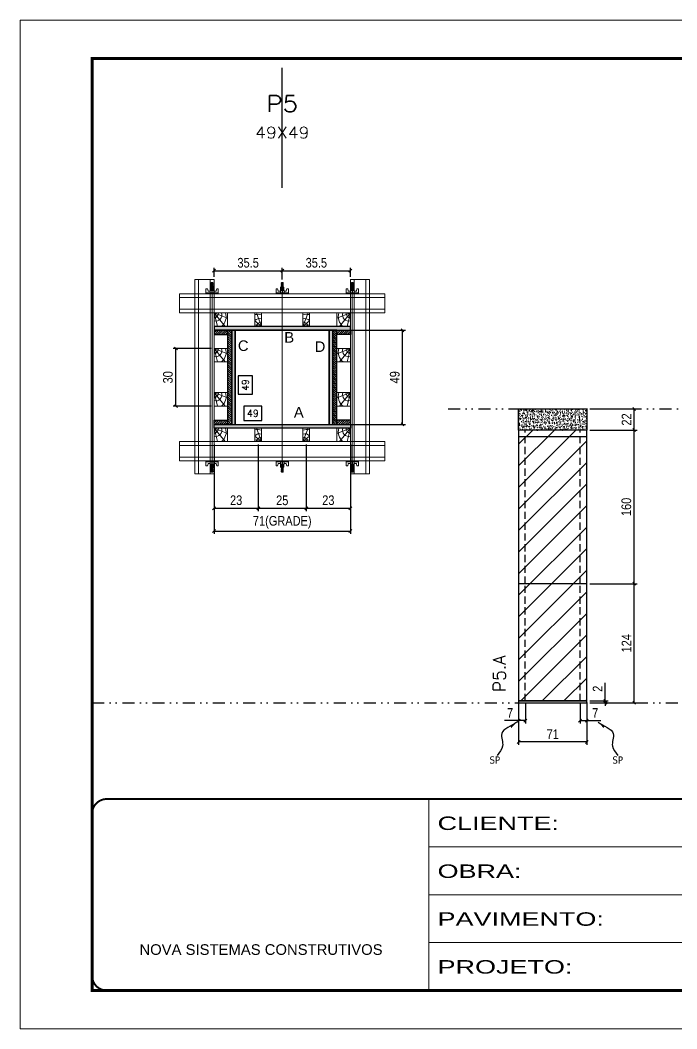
# Model space of a CAD drawing. Extents: x 14400 to 27878, y -21631 to 6985.
# Drawn here: x 14413 to 15097, y 3638 to 4688 of the extents above; entities that cross this region are included whole.
import ezdxf
from ezdxf.enums import TextEntityAlignment as Align

# ---------------------------------------------------------------- set-up
doc = ezdxf.new("R2010")
doc.units = 0
for name, pattern in [('CONTINUO', [0]), ('DASHED', [0.75, 0.5, -0.25]), ('DIVIDE2', [0.625, 0.25, -0.125, 0, -0.125, 0, -0.125]), ('HIDDEN', [0.375, 0.25, -0.125])]:
    doc.linetypes.add(name, pattern=pattern)
for name, color, linetype in [('CHAPA', 1, 'Continuous'), ('COTA', 241, 'Continuous'), ('MEIO_PONT', 93, 'Continuous'), ('Nível', 160, 'Continuous'), ('Painéis', 200, 'Continuous'), ('SARR_2.2x7', 40, 'Continuous'), ('SARRAFO', 251, 'Continuous'), ('texto', 7, 'Continuous'), ('Texto de Titulo', 7, 'Continuous'), ('Texto Qtd Sarr', 242, 'Continuous'), ('TEXTO_GERAL', 7, 'Continuous')]:
    doc.layers.add(name, color=color, linetype=linetype)
for name, color, linetype, lineweight in [('Folhas', 255, 'Continuous', 9), ('Hachura', 251, 'Continuous', 9), ('Madeira', 126, 'Continuous', 18), ('Perfil Metálico', 224, 'Continuous', 18), ('SARRAFO DE PRESSAO', 251, 'DASHED', 9), ('Texto Seção', 7, 'Continuous', 15)]:
    doc.layers.add(name, color=color, linetype=linetype, lineweight=lineweight)
doc.styles.add('ARIAL', font='arial.ttf')
doc.styles.add('COTA TECNICA', font='techl___.ttf', dxfattribs={"height": 10})
doc.styles.add('COTA TECNICA 2X', font='techl___.ttf', dxfattribs={"height": 10})
doc.styles.add('COTA TECNICA-50', font='techl___.ttf', dxfattribs={"height": 10})
doc.styles.add('REGUA-120', font='ROMANS.shx', dxfattribs={"height": 15})
doc.styles.add('ROMANS', font='romans.shx')
doc.styles.get("Standard").update_dxf_attribs({"font": 'arial.ttf'})
doc.styles.add('Tecnologia', font='')
doc.styles.get('Tecnologia').set_extended_font_data('Forgotten Futurist')
doc.dimstyles.new('COTA PAINEL-50', dxfattribs={"dimtxt": 10, "dimasz": 3, "dimexe": 3, "dimexo": 3, "dimgap": 3, "dimtad": 1, "dimdec": 1, "dimzin": 12, "dimdsep": 46, "dimtxsty": 'COTA TECNICA-50', "dimblk1": 'OBLIQUE', "dimblk2": 'OBLIQUE', "dimsah": 1, "dimcen": 0.9, "dimclrd": 4, "dimclre": 4, "dimclrt": 240, "dimadec": 1, "dimazin": 3, "dimtfac": 1, "dimtdec": 1, "dimtmove": 0, "dimatfit": 3, "dimfxl": 1, "dimtolj": 1, "dimtzin": 12, "dimarcsym": 0})
doc.dimstyles.new('PAINEL', dxfattribs={"dimtxt": 10, "dimasz": 3, "dimexe": 3, "dimexo": 3, "dimgap": 3, "dimtad": 1, "dimdec": 1, "dimzin": 12, "dimdsep": 46, "dimtxsty": 'COTA TECNICA', "dimblk1": 'OBLIQUE', "dimblk2": 'OBLIQUE', "dimsah": 1, "dimcen": 0.9, "dimclrd": 4, "dimclre": 4, "dimclrt": 240, "dimadec": 1, "dimazin": 3, "dimtfac": 1, "dimtdec": 1, "dimtmove": 0, "dimatfit": 3, "dimfxl": 1, "dimtolj": 1, "dimtzin": 12, "dimarcsym": 0})
doc.dimstyles.new('SECAO PILAR', dxfattribs={"dimtxt": 10, "dimasz": 3, "dimexe": 3, "dimexo": 3, "dimgap": 3, "dimtad": 1, "dimdec": 1, "dimlfac": 0.5, "dimzin": 12, "dimdsep": 46, "dimtxsty": 'COTA TECNICA 2X', "dimblk1": 'OBLIQUE', "dimblk2": 'OBLIQUE', "dimsah": 1, "dimcen": 0.9, "dimclrd": 256, "dimclre": 256, "dimclrt": 256, "dimadec": 1, "dimazin": 3, "dimtfac": 1, "dimtdec": 1, "dimtmove": 0, "dimatfit": 3, "dimfxl": 1, "dimtolj": 1, "dimtzin": 12, "dimarcsym": 0})
doc.dimstyles.new('SECÇÃO 2', dxfattribs={"dimtxt": 7, "dimasz": 6, "dimexe": 0.18, "dimexo": 2, "dimgap": -4, "dimtad": 3, "dimdec": 1, "dimlfac": 0.5, "dimzin": 12, "dimdsep": 46, "dimtxsty": 'ROMANS', "dimblk": 'ARCHTICK', "dimcen": 0.09, "dimse1": 1, "dimse2": 1, "dimsd1": 1, "dimsd2": 1, "dimclrd": 180, "dimclre": 5, "dimclrt": 1, "dimadec": 0, "dimazin": 3, "dimtfac": 1, "dimtdec": 1, "dimtofl": 0, "dimtmove": 0, "dimatfit": 3, "dimldrblk": 'ARCHTICK', "dimfxl": 1, "dimtolj": 1, "dimtzin": 0, "dimarcsym": 0})
doc.dimstyles.get("Standard").update_dxf_attribs({"dimtxt": 0.18, "dimasz": 0.18, "dimexe": 0.18, "dimexo": 0.0625, "dimgap": 0.09, "dimtad": 0, "dimtih": 1, "dimtoh": 1, "dimdec": 4, "dimzin": 0, "dimdsep": 46, "dimtxsty": 'Standard', "dimcen": 0.09, "dimadec": 0, "dimazin": 0, "dimtfac": 1, "dimtdec": 4, "dimtofl": 0, "dimtmove": 0, "dimatfit": 3, "dimfxl": 1, "dimtolj": 1, "dimtzin": 0, "dimarcsym": 0})

# ---------------------------------------------------------------- blocks, each defined once
blk = doc.blocks.new('9999999999')
at = {"color": 30, "linetype": 'CONTINUO'}
for p, q in [((98564.6, 34230.2), (98564.6, 34429.4)), ((98564.6, 34379.6), (99584, 34379.6)), ((98564.6, 34329.8), (99488, 34329.8)), ((98564.6, 34280), (99488, 34280))]:
    blk.add_line(p, q, dxfattribs=at)
at = {"color": 30, "linetype": 'CONTINUO', "const_width": 2}
blk.add_lwpolyline([(99584, 34230.2), (99584, 34414.4, 0.414214), (99569, 34429.4), (98229, 34429.4, 0.414214), (98214, 34414.4), (98214, 34245.2, 0.414214), (98229, 34230.2), (99584, 34230.2)], format="xyb", dxfattribs=at)
at = {"layer": 'Folhas'}
blk.add_lwpolyline([(98139, 34190.2), (99624, 34190.2), (99624, 35240.2), (98139, 35240.2)], close=True, dxfattribs=at)
at = {"layer": 'Folhas', "color": 30, "const_width": 3}
blk.add_lwpolyline([(98214, 34230.2), (99584, 34230.2), (99584, 35200.2), (98214, 35200.2)], close=True, dxfattribs=at)
at = {"color": 7, "linetype": 'Continuous', "ltscale": 5, "style": 'ARIAL'}
blk.add_text('NOVA SISTEMAS CONSTRUTIVOS', height=11.059, dxfattribs=at).set_placement((98263.2, 34267.2))
at = {"layer": 'Folhas', "color": 7, "style": 'Tecnologia', "width": 1.5}
for s, p in [('CLIENTE:', (98573.7, 34397.2)), ('OBRA:', (98573.7, 34347.3)), ('PAVIMENTO:', (98573.7, 34297.5)), ('PROJETO:', (98573.7, 34247.7))]:
    blk.add_text(s, height=14, dxfattribs=at).set_placement(p)
blk = doc.blocks.new('titulo1')
at = {"layer": 'Defpoints', "color": 252, "linetype": 'HIDDEN', "ltscale": 2}
blk.add_line((0, 0), (0, 125), dxfattribs=at)
at = {"layer": 'Defpoints', "style": 'ROMANS', "oblique": 15}
blk.add_attdef('FOLHA', text='', height=10, dxfattribs=at).set_placement((0, 15.6), align=Align.MIDDLE_CENTER)
at = {"layer": 'Texto Qtd Sarr', "color": 3, "style": 'ROMANS', "oblique": 15}
for tag, height, p in [('TITULO', 17, (0, 71.4)), ('SEÇÃO', 12, (0, 41.5))]:
    blk.add_attdef(tag, text='', height=height, dxfattribs=at).set_placement(p, align=Align.MIDDLE_CENTER)
blk = doc.blocks.new('*D951')
at = {"layer": 'COTA', "color": 180, "lineweight": -2, "transparency": 16777216}
for p, q in [((14665.3, 4285.8), (14646.3, 4285.8)), ((14646.3, 4285.8), (14646.3, 4270.8)), ((14665.3, 4270.8), (14665.3, 4285.8)), ((14646.3, 4270.8), (14665.3, 4270.8))]:
    blk.add_line(p, q, dxfattribs=at)
at = {"layer": 'Defpoints', "color": 0, "transparency": 16777216}
for p in [(14637.4, 4266.8), (14735.4, 4266.8), (14735.4, 4266.8)]:
    blk.add_point(p, dxfattribs=at)
at = {"layer": 'COTA', "color": 1, "transparency": 16777216, "insert": (14655.8, 4278.3), "char_height": 7, "attachment_point": 5, "style": 'ROMANS'}
blk.add_mtext('\\A1;49', dxfattribs=at)
blk = doc.blocks.new('_ArchTick')
at = {"color": 0, "linetype": 'ByBlock', "const_width": 0.15}
blk.add_lwpolyline([(-0.5, -0.5), (0.5, 0.5)], dxfattribs=at)
blk = doc.blocks.new('*D952')
at = {"layer": 'COTA', "color": 180, "lineweight": -2, "transparency": 16777216}
for p, q in [((14655.5, 4317.3), (14640.5, 4317.3)), ((14640.5, 4317.3), (14640.5, 4298.3)), ((14655.5, 4298.3), (14655.5, 4317.3)), ((14640.5, 4298.3), (14655.5, 4298.3))]:
    blk.add_line(p, q, dxfattribs=at)
at = {"layer": 'Defpoints', "color": 0, "transparency": 16777216}
for p in [(14637.4, 4364.8), (14659.5, 4364.8), (14637.4, 4266.8)]:
    blk.add_point(p, dxfattribs=at)
at = {"layer": 'COTA', "color": 1, "transparency": 16777216, "insert": (14648, 4307.8), "char_height": 7, "attachment_point": 5, "rotation": 90, "style": 'ROMANS'}
blk.add_mtext('\\A1;49', dxfattribs=at)
blk = doc.blocks.new('_Oblique')
at = {"color": 0, "linetype": 'ByBlock', "lineweight": -2}
blk.add_line((-0.5, -0.5), (0.5, 0.5), dxfattribs=at)
blk = doc.blocks.new('*D970')
at = {"layer": 'COTA', "lineweight": -2, "transparency": 16777216}
for p, q in [((14742, 4364.8), (14814.7, 4364.8)), ((14811.7, 4266.8), (14811.7, 4364.8)), ((14742, 4266.8), (14814.7, 4266.8))]:
    blk.add_line(p, q, dxfattribs=at)
at = {"layer": 'Defpoints', "color": 0, "transparency": 16777216}
for p in [(14739, 4364.8), (14811.7, 4364.8), (14739, 4266.8)]:
    blk.add_point(p, dxfattribs=at)
at = {"layer": 'COTA', "lineweight": -2, "transparency": 16777216, "xscale": 3, "yscale": 3, "zscale": 3}
for p, rotation in [((14811.7, 4364.8), 90), ((14811.7, 4266.8), 270)]:
    blk.add_blockref('_Oblique', p, dxfattribs=dict(at, rotation=rotation))
at = {"layer": 'COTA', "transparency": 16777216, "insert": (14803.6, 4315.8), "char_height": 10, "attachment_point": 5, "rotation": 90, "style": 'COTA TECNICA 2X'}
blk.add_mtext('\\A1;49', dxfattribs=at)
blk = doc.blocks.new('*D953')
at = {"layer": 'COTA', "lineweight": -2, "transparency": 16777216}
for p, q in [((14615.4, 4245.8), (14615.4, 4152.7)), ((14757.4, 4245.8), (14757.4, 4152.7)), ((14615.4, 4155.7), (14757.4, 4155.7))]:
    blk.add_line(p, q, dxfattribs=at)
at = {"layer": 'Defpoints', "color": 0, "transparency": 16777216}
for p in [(14615.4, 4248.8), (14757.4, 4248.8), (14757.4, 4155.7)]:
    blk.add_point(p, dxfattribs=at)
at = {"layer": 'COTA', "lineweight": -2, "transparency": 16777216, "xscale": 3, "yscale": 3, "zscale": 3, "rotation": 180}
blk.add_blockref('_Oblique', (14615.4, 4155.7), dxfattribs=at)
at = {"layer": 'COTA', "lineweight": -2, "transparency": 16777216, "xscale": 3, "yscale": 3, "zscale": 3}
blk.add_blockref('_Oblique', (14757.4, 4155.7), dxfattribs=at)
at = {"layer": 'COTA', "transparency": 16777216, "insert": (14686.4, 4164.9), "char_height": 10, "attachment_point": 5, "style": 'COTA TECNICA 2X'}
blk.add_mtext('\\A1;71(GRADE)', dxfattribs=at)
blk = doc.blocks.new('*D954')
at = {"layer": 'COTA', "lineweight": -2, "transparency": 16777216}
for p, q in [((14711.4, 4245.8), (14711.4, 4176.5)), ((14757.4, 4245.8), (14757.4, 4176.5)), ((14711.4, 4179.5), (14757.4, 4179.5))]:
    blk.add_line(p, q, dxfattribs=at)
at = {"layer": 'Defpoints', "color": 0, "transparency": 16777216}
for p in [(14711.4, 4248.8), (14757.4, 4248.8), (14757.4, 4179.5)]:
    blk.add_point(p, dxfattribs=at)
at = {"layer": 'COTA', "lineweight": -2, "transparency": 16777216, "xscale": 3, "yscale": 3, "zscale": 3, "rotation": 180}
blk.add_blockref('_Oblique', (14711.4, 4179.5), dxfattribs=at)
at = {"layer": 'COTA', "lineweight": -2, "transparency": 16777216, "xscale": 3, "yscale": 3, "zscale": 3}
blk.add_blockref('_Oblique', (14757.4, 4179.5), dxfattribs=at)
at = {"layer": 'COTA', "transparency": 16777216, "insert": (14734.4, 4187.8), "char_height": 10, "attachment_point": 5, "style": 'COTA TECNICA 2X'}
blk.add_mtext('\\A1;23', dxfattribs=at)
blk = doc.blocks.new('*D955')
at = {"layer": 'COTA', "lineweight": -2, "transparency": 16777216}
for p, q in [((14615.4, 4245.8), (14615.4, 4176.5)), ((14661.4, 4245.8), (14661.4, 4176.5)), ((14615.4, 4179.5), (14661.4, 4179.5))]:
    blk.add_line(p, q, dxfattribs=at)
at = {"layer": 'Defpoints', "color": 0, "transparency": 16777216}
for p in [(14615.4, 4248.8), (14661.4, 4248.8), (14661.4, 4179.5)]:
    blk.add_point(p, dxfattribs=at)
at = {"layer": 'COTA', "lineweight": -2, "transparency": 16777216, "xscale": 3, "yscale": 3, "zscale": 3, "rotation": 180}
blk.add_blockref('_Oblique', (14615.4, 4179.5), dxfattribs=at)
at = {"layer": 'COTA', "lineweight": -2, "transparency": 16777216, "xscale": 3, "yscale": 3, "zscale": 3}
blk.add_blockref('_Oblique', (14661.4, 4179.5), dxfattribs=at)
at = {"layer": 'COTA', "transparency": 16777216, "insert": (14638.4, 4187.8), "char_height": 10, "attachment_point": 5, "style": 'COTA TECNICA 2X'}
blk.add_mtext('\\A1;23', dxfattribs=at)
blk = doc.blocks.new('C')
at = {"layer": 'Hachura', "color": 0}
for p, q in [((0, 3.22), (0, -3.22)), ((0.45, 3.22), (0, 3.22)), ((0.46, 3.16), (0, 3.16)), ((0.46, 3.05), (0, 3.05)), ((0.46, 2.88), (0, 2.88)), ((0, 2.75), (0, -1.16)), ((0.46, 2.65), (0, 2.65)), ((0.46, 2.23), (0, 2.23)), ((0.46, 1.51), (0, 1.51)), ((0.39, 0.49), (0.17, 0.49)), ((0.45, -3.23), (0.45, 3.22)), ((0.45, 3.22), (2.58, 3.22)), ((1.74, 0.97), (0.45, 0.97)), ((1.45, 0.1), (0.45, 0.1)), ((1.35, 1.94), (1.35, 0.96)), ((2.58, 2.39), (1.47, 2.09)), ((1.74, -0.97), (1.74, 0.97)), ((1.74, 0.97), (1.74, 0.84)), ((1.74, 0.97), (1.74, 0.84)), ((1.74, 0.84), (3.35, 0.84)), ((3.35, 0.45), (1.74, 0.45)), ((2.58, 3.22), (2.58, 2.39)), ((3.32, 0.84), (3.32, -0.84)), ((3.35, 0.84), (3.35, -0.84)), ((3.68, 0.45), (3.35, 0.45)), ((3.84, -0.52), (3.35, 0.45)), ((3.35, 0.06), (3.67, -0.57)), ((3.68, 0.45), (4.16, -0.52)), ((3.72, 0.5), (4.25, -0.57)), ((4.37, -0.55), (3.83, 0.53)), ((4.15, 0.45), (3.93, 0.45)), ((4.42, -0.52), (3.93, 0.45)), ((4.15, 0.45), (4.26, 0.45)), ((4.26, 0.45), (4.74, -0.52)), ((4.3, 0.5), (4.83, -0.57)), ((4.95, -0.55), (4.41, 0.53)), ((4.51, 0.45), (4.84, 0.45)), ((5, -0.52), (4.51, 0.45)), ((4.84, 0.45), (5.32, -0.52)), ((4.88, 0.5), (5.41, -0.57)), ((5.53, -0.55), (4.99, 0.53)), ((5.58, -0.52), (5.09, 0.45)), ((5.42, 0.45), (5.09, 0.45)), ((5.58, -0.52), (5.09, 0.45)), ((5.42, 0.45), (5.74, -0.19)), ((5.46, 0.5), (5.74, -0.07)), ((5.74, 0.19), (5.57, 0.53)), ((5.74, 0.32), (5.68, 0.45)), ((5.68, 0.45), (5.74, 0.45)), ((5.74, 0.45), (5.9, 0.29)), ((5.74, 0.45), (5.74, -0.52)), ((5.9, -0.36), (5.9, 0.29)), ((0.45, 0), (0, 0)), ((0.46, -1.52), (0, -1.52)), ((0.46, -2.23), (0, -2.23)), ((0.46, -2.65), (0, -2.65)), ((0.46, -2.88), (0, -2.88)), ((0.46, -3.05), (0, -3.05)), ((0.46, -3.16), (0, -3.16)), ((0, -3.22), (2.57, -3.22)), ((0.08, -0.48), (0.29, -0.48)), ((0.29, -0.48), (0.4, -0.48)), ((0.45, 0), (0.45, -0.97)), ((0.45, -0.16), (1.45, -0.16)), ((0.45, -0.65), (0.45, -0.32)), ((0.45, -3.23), (0.45, -0.65)), ((0.45, -0.97), (1.74, -0.97)), ((1.35, -1.94), (1.35, -0.97)), ((2.58, -2.39), (1.47, -2.1)), ((3.35, -0.32), (1.74, -0.32)), ((3.35, -0.84), (1.74, -0.84)), ((2.58, -3.23), (2.58, -2.39)), ((3.35, -0.07), (3.58, -0.52)), ((3.35, -0.52), (3.58, -0.52)), ((3.84, -0.52), (4.16, -0.52)), ((4.42, -0.52), (4.74, -0.52)), ((4.63, -0.52), (4.74, -0.52)), ((5, -0.52), (5.32, -0.52)), ((5.58, -0.52), (5.74, -0.52)), ((5.74, -0.52), (5.9, -0.36)), ((5.74, -0.52), (5.74, -0.52))]:
    blk.add_line(p, q, dxfattribs=at)
for centre, radius, start, end in [((1.52, 1.94), 0.161, 104.7436, 180), ((1.44, -0.03), 0.129, 272.695, 87.305), ((3.81, 0.39), 0.143, 25.5688, 154.4312), ((4.39, 0.39), 0.143, 25.5688, 154.4312), ((4.97, 0.39), 0.143, 25.5688, 154.4312), ((5.55, 0.39), 0.143, 25.5688, 154.4312), ((0.17, -0.37), 0.174, 221.744, 317.8592), ((1.52, -1.94), 0.161, 180, 255.2564), ((3.71, -0.4), 0.174, 222.1408, 318.256), ((4.29, -0.4), 0.174, 222.1408, 318.256), ((4.87, -0.4), 0.174, 222.1408, 318.256), ((5.45, -0.4), 0.174, 222.1408, 318.256), ((5.61, -0.4), 0.174, 317.8592, 318.256)]:
    blk.add_arc(centre, radius, start, end, dxfattribs=at)
blk = doc.blocks.new('PONTALETE')
at = {"layer": 'Madeira'}
for q in [(2.71, 7), (7, 5.76), (7, 1.74)]:
    blk.add_line((0, 0), q, dxfattribs=at)
blk.add_lwpolyline([(0, 0), (7, 0), (7, 7), (0, 7)], close=True, dxfattribs=at)
for centre, radius, start, end in [((2.04, 0.06), 6.23, 37.2818, 109.0913), ((1.09, 0.9), 3.19, 343.603, 109.9847), ((-0.21, -0.78), 3.09, 14.6322, 86.0383)]:
    blk.add_arc(centre, radius, start, end, dxfattribs=at)
blk = doc.blocks.new('MEIO PONTALETE')
at = {"layer": 'Madeira'}
for q in [(2.71, 7), (3.5, 2.88), (3.5, 0.87)]:
    blk.add_line((0, 0), q, dxfattribs=at)
blk.add_lwpolyline([(0, 0), (3.5, 0), (3.5, 7), (0, 7)], close=True, dxfattribs=at)
for centre, radius, start, end in [((2.04, 0.06), 6.23, 76.4499, 109.0913), ((1.09, 0.9), 3.19, 40.9063, 109.9847), ((-0.21, -0.78), 3.09, 14.6322, 86.0383)]:
    blk.add_arc(centre, radius, start, end, dxfattribs=at)
blk = doc.blocks.new('*D956')
at = {"layer": 'COTA', "lineweight": -2, "transparency": 16777216}
for p, q in [((14661.4, 4245.8), (14661.4, 4176.5)), ((14711.4, 4245.8), (14711.4, 4176.5)), ((14661.4, 4179.5), (14711.4, 4179.5))]:
    blk.add_line(p, q, dxfattribs=at)
at = {"layer": 'Defpoints', "color": 0, "transparency": 16777216}
for p in [(14661.4, 4248.8), (14711.4, 4248.8), (14711.4, 4179.5)]:
    blk.add_point(p, dxfattribs=at)
at = {"layer": 'COTA', "lineweight": -2, "transparency": 16777216, "xscale": 3, "yscale": 3, "zscale": 3, "rotation": 180}
blk.add_blockref('_Oblique', (14661.4, 4179.5), dxfattribs=at)
at = {"layer": 'COTA', "lineweight": -2, "transparency": 16777216, "xscale": 3, "yscale": 3, "zscale": 3}
blk.add_blockref('_Oblique', (14711.4, 4179.5), dxfattribs=at)
at = {"layer": 'COTA', "transparency": 16777216, "insert": (14686.4, 4187.7), "char_height": 10, "attachment_point": 5, "style": 'COTA TECNICA 2X'}
blk.add_mtext('\\A1;25', dxfattribs=at)
blk = doc.blocks.new('*D957')
at = {"layer": 'COTA', "lineweight": -2, "transparency": 16777216}
for p, q in [((14615.4, 4420.5), (14615.4, 4429.8)), ((14615.4, 4426.8), (14686.5, 4426.8)), ((14686.5, 4417.6), (14686.5, 4429.8))]:
    blk.add_line(p, q, dxfattribs=at)
at = {"layer": 'Defpoints', "color": 0, "transparency": 16777216}
for p in [(14686.5, 4426.8), (14615.4, 4417.5), (14686.5, 4414.6)]:
    blk.add_point(p, dxfattribs=at)
at = {"layer": 'COTA', "lineweight": -2, "transparency": 16777216, "xscale": 3, "yscale": 3, "zscale": 3, "rotation": 180}
blk.add_blockref('_Oblique', (14615.4, 4426.8), dxfattribs=at)
at = {"layer": 'COTA', "lineweight": -2, "transparency": 16777216, "xscale": 3, "yscale": 3, "zscale": 3}
blk.add_blockref('_Oblique', (14686.5, 4426.8), dxfattribs=at)
at = {"layer": 'COTA', "transparency": 16777216, "insert": (14650.9, 4435), "char_height": 10, "attachment_point": 5, "style": 'COTA TECNICA 2X'}
blk.add_mtext('\\A1;35.5', dxfattribs=at)
blk = doc.blocks.new('*D958')
at = {"layer": 'COTA', "lineweight": -2, "transparency": 16777216}
for p, q in [((14686.5, 4417.6), (14686.5, 4429.8)), ((14686.5, 4426.8), (14757.4, 4426.8)), ((14757.4, 4420.5), (14757.4, 4429.8))]:
    blk.add_line(p, q, dxfattribs=at)
at = {"layer": 'Defpoints', "color": 0, "transparency": 16777216}
for p in [(14757.4, 4426.8), (14686.5, 4414.6), (14757.4, 4417.5)]:
    blk.add_point(p, dxfattribs=at)
at = {"layer": 'COTA', "lineweight": -2, "transparency": 16777216, "xscale": 3, "yscale": 3, "zscale": 3, "rotation": 180}
blk.add_blockref('_Oblique', (14686.5, 4426.8), dxfattribs=at)
at = {"layer": 'COTA', "lineweight": -2, "transparency": 16777216, "xscale": 3, "yscale": 3, "zscale": 3}
blk.add_blockref('_Oblique', (14757.4, 4426.8), dxfattribs=at)
at = {"layer": 'COTA', "transparency": 16777216, "insert": (14721.9, 4435), "char_height": 10, "attachment_point": 5, "style": 'COTA TECNICA 2X'}
blk.add_mtext('\\A1;35.5', dxfattribs=at)
blk = doc.blocks.new('*D959')
at = {"layer": 'COTA', "lineweight": -2, "transparency": 16777216}
for p, q in [((14612.4, 4345.8), (14572.7, 4345.8)), ((14575.7, 4285.8), (14575.7, 4345.8)), ((14612.4, 4285.8), (14572.7, 4285.8))]:
    blk.add_line(p, q, dxfattribs=at)
at = {"layer": 'Defpoints', "color": 0, "transparency": 16777216}
for p in [(14575.7, 4345.8), (14615.4, 4345.8), (14615.4, 4285.8)]:
    blk.add_point(p, dxfattribs=at)
at = {"layer": 'COTA', "lineweight": -2, "transparency": 16777216, "xscale": 3, "yscale": 3, "zscale": 3}
for p, rotation in [((14575.7, 4345.8), 90), ((14575.7, 4285.8), 270)]:
    blk.add_blockref('_Oblique', p, dxfattribs=dict(at, rotation=rotation))
at = {"layer": 'COTA', "transparency": 16777216, "insert": (14567.4, 4315.8), "char_height": 10, "attachment_point": 5, "rotation": 90, "style": 'COTA TECNICA 2X'}
blk.add_mtext('\\A1;30', dxfattribs=at)
blk = doc.blocks.new('*D940')
at = {"layer": 'COTA', "color": 4, "lineweight": -2, "transparency": 16777216}
for p, q in [((14932.6, 3975.9), (14932.6, 3933.2)), ((15003.6, 3975.9), (15003.6, 3933.2)), ((15003.6, 3936.2), (14932.6, 3936.2))]:
    blk.add_line(p, q, dxfattribs=at)
at = {"layer": 'Defpoints', "color": 0, "transparency": 16777216}
for p in [(14932.6, 3978.9), (15003.6, 3978.9), (14932.6, 3936.2)]:
    blk.add_point(p, dxfattribs=at)
at = {"layer": 'COTA', "color": 4, "lineweight": -2, "transparency": 16777216, "xscale": 3, "yscale": 3, "zscale": 3, "rotation": 180}
blk.add_blockref('_Oblique', (14932.6, 3936.2), dxfattribs=at)
at = {"layer": 'COTA', "color": 4, "lineweight": -2, "transparency": 16777216, "xscale": 3, "yscale": 3, "zscale": 3}
blk.add_blockref('_Oblique', (15003.6, 3936.2), dxfattribs=at)
at = {"layer": 'COTA', "color": 240, "transparency": 16777216, "insert": (14968.1, 3944.3), "char_height": 10, "attachment_point": 5, "style": 'COTA TECNICA'}
blk.add_mtext('\\A1;71', dxfattribs=at)
blk = doc.blocks.new('*D941')
at = {"layer": 'COTA', "color": 4, "lineweight": -2, "transparency": 16777216}
for p, q in [((14996.6, 3975.9), (14996.6, 3955.4)), ((15003.6, 3973.9), (15003.6, 3955.4)), ((14996.6, 3958.4), (15003.6, 3958.4)), ((15003.6, 3958.4), (15018.3, 3958.4))]:
    blk.add_line(p, q, dxfattribs=at)
at = {"layer": 'Defpoints', "color": 0, "transparency": 16777216}
for p in [(14996.6, 3978.9), (15003.6, 3976.9), (15003.6, 3958.4)]:
    blk.add_point(p, dxfattribs=at)
at = {"layer": 'COTA', "color": 4, "lineweight": -2, "transparency": 16777216, "xscale": 3, "yscale": 3, "zscale": 3, "rotation": 180}
blk.add_blockref('_Oblique', (14996.6, 3958.4), dxfattribs=at)
at = {"layer": 'COTA', "color": 4, "lineweight": -2, "transparency": 16777216, "xscale": 3, "yscale": 3, "zscale": 3}
blk.add_blockref('_Oblique', (15003.6, 3958.4), dxfattribs=at)
at = {"layer": 'COTA', "color": 240, "transparency": 16777216, "insert": (15012.4, 3966.4), "char_height": 10, "attachment_point": 5, "style": 'COTA TECNICA-50'}
blk.add_mtext('\\A1;7', dxfattribs=at)
blk = doc.blocks.new('*D942')
at = {"layer": 'COTA', "color": 4, "lineweight": -2, "transparency": 16777216}
for p, q in [((14932.6, 3973.9), (14932.6, 3955.4)), ((14939.6, 3975.9), (14939.6, 3955.4)), ((14932.6, 3958.4), (14917.8, 3958.4)), ((14939.6, 3958.4), (14932.6, 3958.4))]:
    blk.add_line(p, q, dxfattribs=at)
at = {"layer": 'Defpoints', "color": 0, "transparency": 16777216}
for p in [(14932.6, 3976.9), (14939.6, 3978.9), (14932.6, 3958.4)]:
    blk.add_point(p, dxfattribs=at)
at = {"layer": 'COTA', "color": 4, "lineweight": -2, "transparency": 16777216, "xscale": 3, "yscale": 3, "zscale": 3, "rotation": 180}
blk.add_blockref('_Oblique', (14932.6, 3958.4), dxfattribs=at)
at = {"layer": 'COTA', "color": 4, "lineweight": -2, "transparency": 16777216, "xscale": 3, "yscale": 3, "zscale": 3}
blk.add_blockref('_Oblique', (14939.6, 3958.4), dxfattribs=at)
at = {"layer": 'COTA', "color": 240, "transparency": 16777216, "insert": (14923.7, 3966.4), "char_height": 10, "attachment_point": 5, "style": 'COTA TECNICA-50'}
blk.add_mtext('\\A1;7', dxfattribs=at)
blk = doc.blocks.new('*D960')
at = {"layer": 'COTA', "color": 4, "linetype": 'ByBlock', "lineweight": -2, "transparency": 16777216}
for p, q in [((15006.6, 4100.9), (15055.9, 4100.9)), ((15052.9, 3976.9), (15052.9, 4100.9)), ((15006.6, 3976.9), (15055.9, 3976.9))]:
    blk.add_line(p, q, dxfattribs=at)
at = {"layer": 'Defpoints', "color": 0, "linetype": 'ByBlock', "transparency": 16777216}
for p in [(15003.6, 4100.9), (15052.9, 4100.9), (15003.6, 3976.9)]:
    blk.add_point(p, dxfattribs=at)
at = {"layer": 'COTA', "color": 4, "linetype": 'ByBlock', "lineweight": -2, "transparency": 16777216, "xscale": 3, "yscale": 3, "zscale": 3}
for p, rotation in [((15052.9, 4100.9), 90), ((15052.9, 3976.9), 270)]:
    blk.add_blockref('_Oblique', p, dxfattribs=dict(at, rotation=rotation))
at = {"layer": 'COTA', "color": 240, "linetype": 'ByBlock', "transparency": 16777216, "insert": (15044.9, 4038.9), "char_height": 10, "attachment_point": 5, "rotation": 90, "style": 'COTA TECNICA'}
blk.add_mtext('\\A1;124', dxfattribs=at)
blk = doc.blocks.new('*D943')
at = {"layer": 'COTA', "color": 4, "lineweight": -2, "transparency": 16777216}
for p, q in [((15022.8, 3978.9), (15022.8, 3997.7)), ((15006.6, 3978.9), (15025.8, 3978.9)), ((15006.6, 3976.9), (15025.8, 3976.9)), ((15022.8, 3976.9), (15022.8, 3978.9)), ((15022.8, 3976.9), (15022.8, 3973.9))]:
    blk.add_line(p, q, dxfattribs=at)
at = {"layer": 'Defpoints', "color": 0, "transparency": 16777216}
for p in [(15003.6, 3978.9), (15003.6, 3976.9), (15022.8, 3976.9)]:
    blk.add_point(p, dxfattribs=at)
at = {"layer": 'COTA', "color": 4, "lineweight": -2, "transparency": 16777216, "xscale": 3, "yscale": 3, "zscale": 3}
for p, rotation in [((15022.8, 3978.9), 270), ((15022.8, 3976.9), 90)]:
    blk.add_blockref('_Oblique', p, dxfattribs=dict(at, rotation=rotation))
at = {"layer": 'COTA', "color": 240, "transparency": 16777216, "insert": (15014.8, 3991.6), "char_height": 10, "attachment_point": 5, "rotation": 90, "style": 'COTA TECNICA-50'}
blk.add_mtext('\\A1;2', dxfattribs=at)
blk = doc.blocks.new('*D961')
at = {"layer": 'COTA', "color": 4, "linetype": 'ByBlock', "lineweight": -2, "transparency": 16777216}
for p, q in [((15006.6, 4100.9), (15055.9, 4100.9)), ((15052.9, 3976.9), (15052.9, 4100.9)), ((15006.6, 3976.9), (15055.9, 3976.9))]:
    blk.add_line(p, q, dxfattribs=at)
at = {"layer": 'Defpoints', "color": 0, "linetype": 'ByBlock', "transparency": 16777216}
for p in [(15003.6, 4100.9), (15052.9, 4100.9), (15003.6, 3976.9)]:
    blk.add_point(p, dxfattribs=at)
at = {"layer": 'COTA', "color": 4, "linetype": 'ByBlock', "lineweight": -2, "transparency": 16777216, "xscale": 3, "yscale": 3, "zscale": 3}
for p, rotation in [((15052.9, 4100.9), 90), ((15052.9, 3976.9), 270)]:
    blk.add_blockref('_Oblique', p, dxfattribs=dict(at, rotation=rotation))
at = {"layer": 'COTA', "color": 240, "linetype": 'ByBlock', "transparency": 16777216, "insert": (15044.9, 4038.9), "char_height": 10, "attachment_point": 5, "rotation": 90, "style": 'COTA TECNICA'}
blk.add_mtext('\\A1;124', dxfattribs=at)
blk = doc.blocks.new('*D962')
at = {"layer": 'COTA', "color": 4, "lineweight": -2, "transparency": 16777216}
for p, q in [((15006.6, 4260.9), (15055.9, 4260.9)), ((15052.9, 4100.9), (15052.9, 4260.9)), ((15006.6, 4100.9), (15055.9, 4100.9))]:
    blk.add_line(p, q, dxfattribs=at)
at = {"layer": 'Defpoints', "color": 0, "transparency": 16777216}
for p in [(15003.6, 4260.9), (15052.9, 4260.9), (15003.6, 4100.9)]:
    blk.add_point(p, dxfattribs=at)
at = {"layer": 'COTA', "color": 4, "lineweight": -2, "transparency": 16777216, "xscale": 3, "yscale": 3, "zscale": 3}
for p, rotation in [((15052.9, 4260.9), 90), ((15052.9, 4100.9), 270)]:
    blk.add_blockref('_Oblique', p, dxfattribs=dict(at, rotation=rotation))
at = {"layer": 'COTA', "color": 240, "transparency": 16777216, "insert": (15044.8, 4180.9), "char_height": 10, "attachment_point": 5, "rotation": 90, "style": 'COTA TECNICA-50'}
blk.add_mtext('\\A1;160', dxfattribs=at)
blk = doc.blocks.new('*D963')
at = {"layer": 'COTA', "color": 4, "lineweight": -2, "transparency": 16777216}
for p, q in [((15006.6, 4282.9), (15055.9, 4282.9)), ((15052.9, 4260.9), (15052.9, 4282.9)), ((15006.6, 4260.9), (15055.9, 4260.9))]:
    blk.add_line(p, q, dxfattribs=at)
at = {"layer": 'Defpoints', "color": 0, "transparency": 16777216}
for p in [(15003.6, 4282.9), (15052.9, 4282.9), (15003.6, 4260.9)]:
    blk.add_point(p, dxfattribs=at)
at = {"layer": 'COTA', "color": 4, "lineweight": -2, "transparency": 16777216, "xscale": 3, "yscale": 3, "zscale": 3}
for p, rotation in [((15052.9, 4282.9), 90), ((15052.9, 4260.9), 270)]:
    blk.add_blockref('_Oblique', p, dxfattribs=dict(at, rotation=rotation))
at = {"layer": 'COTA', "color": 240, "transparency": 16777216, "insert": (15044.9, 4271.9), "char_height": 10, "attachment_point": 5, "rotation": 90, "style": 'COTA TECNICA'}
blk.add_mtext('\\A1;22', dxfattribs=at)

msp = doc.modelspace()

# ---------------------------------------------------------------- hatches: boundary and pattern name
at = {"layer": 'COTA'}
h = msp.add_hatch(dxfattribs=at)
h.set_pattern_fill('AR-CONC', color=256, scale=0.03)
h.set_pattern_definition([(50, (-1712.3245, -1203.575), (5.4655401, -0.4781726), [0.5715, -6.2865]), (355, (-1712.3245, -1203.575), (-1.0573026, 5.7317054), [0.4572, -5.0292175]), (100.451445, (-1711.869, -1203.615), (4.4082374, 5.2535326), [0.4857003, -5.3427073]), (46.1842, (-1712.3245, -1202.051), (8.1323712, -1.2612698), [0.85725, -9.42975]), (96.63556, (-1711.647, -1202.156), (7.122124, 7.4227837), [0.7285507, -8.0140682]), (351.18415, (-1712.3245, -1202.051), (7.122124, 7.4227837), [0.685799, -7.543792]), (21, (-1711.5625, -1202.432), (4.5484317, -3.067956), [0.5715, -6.2865]), (326, (-1711.5625, -1202.432), (1.8540609, 5.525639), [0.4572, -5.0292]), (71.451445, (-1711.1834, -1202.688), (6.4024926, 2.457683), [0.4857003, -5.3426981]), (37.5, (-1712.3245, -1203.5751), (0.0926581, 2.53665117), [0, -4.96824, 0, -5.1054, 0, -5.04825]), (7.5, (-1712.3245, -1203.575), (2.00458988, 3.00541724), [0, -2.91084, 0, -4.85394, 0, -1.92405]), (327.5, (-1714.0237, -1203.5751), (4.06771786, -0.17186232), [0, -1.905, 0, -5.9436, 0, -7.8867]), (317.5, (-1714.7857, -1203.575), (4.44387544, 0.7627947), [0, -2.4765, 0, -3.94716, 0, -5.6007])])
h.paths.add_polyline_path([(14932.561, 4260.86), (15003.561, 4260.86), (15003.561, 4282.86), (14932.561, 4282.86)])
at = {"layer": 'Hachura'}
h = msp.add_hatch(color=256, dxfattribs=at)
h.dxf.hatch_style = 1
h.paths.add_polyline_path([(14757.394, 4364.82), (14757.394, 4368.82), (14615.394, 4368.82), (14615.394, 4364.82)])
h = msp.add_hatch(color=256, dxfattribs=at)
h.dxf.hatch_style = 1
h.paths.add_polyline_path([(14757.394, 4364.82), (14757.394, 4368.82), (14615.394, 4368.82), (14615.394, 4364.82)])
h = msp.add_hatch(dxfattribs=at)
h.set_pattern_fill('ANSI31', color=256, scale=0.5, angle=180, style=0)
h.set_pattern_definition([(225, (5491.4426, -18564.5886), (1.12253202, -1.12253202), [])])
h.paths.add_polyline_path([(14629.394, 4364.82), (14629.394, 4360.42), (14615.394, 4360.42), (14615.394, 4364.82)])
h = msp.add_hatch(dxfattribs=at)
h.set_pattern_fill('ANSI31', color=256, scale=0.5, angle=90, style=0)
h.set_pattern_definition([(135, (-8150.4137, 13829.7714), (-1.12253202, -1.12253202), [])])
h.paths.add_polyline_path([(14633.794, 4266.82), (14629.394, 4266.82), (14629.394, 4364.82), (14633.794, 4364.82)])
h = msp.add_hatch(color=256, dxfattribs=at)
h.dxf.hatch_style = 1
h.paths.add_polyline_path([(14633.794, 4266.82), (14637.394, 4266.82), (14637.394, 4364.82), (14633.794, 4364.82)])
h = msp.add_hatch(color=256, dxfattribs=at)
h.dxf.hatch_style = 1
h.paths.add_polyline_path([(14633.794, 4266.82), (14637.394, 4266.82), (14637.394, 4364.82), (14633.794, 4364.82)])
h = msp.add_hatch(color=256, dxfattribs=at)
h.dxf.hatch_style = 1
h.paths.add_polyline_path([(14735.394, 4266.82), (14738.994, 4266.82), (14738.994, 4364.82), (14735.394, 4364.82)])
h = msp.add_hatch(color=256, dxfattribs=at)
h.dxf.hatch_style = 1
h.paths.add_polyline_path([(14735.394, 4266.82), (14738.994, 4266.82), (14738.994, 4364.82), (14735.394, 4364.82)])
h = msp.add_hatch(dxfattribs=at)
h.set_pattern_fill('ANSI31', color=256, scale=0.5, angle=90, style=0)
h.set_pattern_definition([(135, (-8152.4137, 13787.7714), (-1.12253202, -1.12253202), [])])
h.paths.add_polyline_path([(14738.994, 4364.82), (14743.394, 4364.82), (14743.394, 4266.82), (14738.994, 4266.82)])
h = msp.add_hatch(dxfattribs=at)
h.set_pattern_fill('ANSI31', color=256, scale=0.5, angle=180, style=0)
h.set_pattern_definition([(225, (5254.4426, -18564.5886), (1.12253202, -1.12253202), [])])
h.paths.add_polyline_path([(14743.394, 4364.82), (14743.394, 4360.42), (14757.394, 4360.42), (14757.394, 4364.82)])
h = msp.add_hatch(dxfattribs=at)
h.set_pattern_fill('ANSI31', color=256, scale=0.5, angle=180, style=0)
h.set_pattern_definition([(225, (5491.4426, -18624.5886), (1.12253202, -1.12253202), [])])
h.paths.add_polyline_path([(14629.394, 4266.82), (14629.394, 4271.22), (14615.394, 4271.22), (14615.394, 4266.82)])
h = msp.add_hatch(color=256, dxfattribs=at)
h.dxf.hatch_style = 1
h.paths.add_polyline_path([(14757.394, 4266.82), (14757.394, 4262.82), (14615.394, 4262.82), (14615.394, 4266.82)])
h = msp.add_hatch(color=256, dxfattribs=at)
h.dxf.hatch_style = 1
h.paths.add_polyline_path([(14757.394, 4266.82), (14757.394, 4262.82), (14615.394, 4262.82), (14615.394, 4266.82)])
h = msp.add_hatch(dxfattribs=at)
h.set_pattern_fill('ANSI31', color=256, scale=0.5, angle=180, style=0)
h.set_pattern_definition([(225, (5254.4426, -18624.5886), (1.12253202, -1.12253202), [])])
h.paths.add_polyline_path([(14743.394, 4266.82), (14743.394, 4271.22), (14757.394, 4271.22), (14757.394, 4266.82)])
h = msp.add_hatch(dxfattribs=at)
h.set_pattern_fill('ANSI31', color=256, scale=5)
h.paths.add_polyline_path([(15003.561, 4260.86), (14932.561, 4260.86), (14932.561, 4100.86), (15003.561, 4100.86)])
h.paths.add_polyline_path([(15003.561, 4100.86), (14932.561, 4100.86), (14932.561, 3978.86), (15003.561, 3978.86)])
h.paths.add_polyline_path([(15257.616, 4100.86), (15186.616, 4100.86), (15186.616, 3978.86), (15257.616, 3978.86)])
h.paths.add_polyline_path([(15257.616, 4260.86), (15186.616, 4260.86), (15186.616, 4100.86), (15257.616, 4100.86)])
h.paths.add_polyline_path([(15474.346, 4260.86), (15425.346, 4260.86), (15425.346, 4222.86), (15474.346, 4222.86)])
h.paths.add_polyline_path([(15474.346, 4222.86), (15425.346, 4222.86), (15425.346, 3978.86), (15474.346, 3978.86)])
h.paths.add_polyline_path([(15687.483, 4222.86), (15638.483, 4222.86), (15638.483, 3978.86), (15687.483, 3978.86)])
h.paths.add_polyline_path([(15687.483, 4260.86), (15638.483, 4260.86), (15638.483, 4222.86), (15687.483, 4222.86)])

# ---------------------------------------------------------------- linework, layer by layer
at = {"layer": 'CHAPA'}
for points in [[(14757.394, 4364.82), (14757.394, 4368.82), (14615.394, 4368.82), (14615.394, 4364.82)], [(14757.394, 4364.82), (14757.394, 4368.82), (14615.394, 4368.82), (14615.394, 4364.82)], [(14633.794, 4266.82), (14637.394, 4266.82), (14637.394, 4364.82), (14633.794, 4364.82)], [(14633.794, 4266.82), (14637.394, 4266.82), (14637.394, 4364.82), (14633.794, 4364.82)], [(14735.394, 4266.82), (14738.994, 4266.82), (14738.994, 4364.82), (14735.394, 4364.82)], [(14735.394, 4266.82), (14738.994, 4266.82), (14738.994, 4364.82), (14735.394, 4364.82)], [(14757.394, 4266.82), (14757.394, 4262.82), (14615.394, 4262.82), (14615.394, 4266.82)], [(14757.394, 4266.82), (14757.394, 4262.82), (14615.394, 4262.82), (14615.394, 4266.82)]]:
    msp.add_lwpolyline(points, close=True, dxfattribs=at)
at = {"layer": 'COTA'}
for p, q in [((14932.561, 4260.86), (14932.561, 4282.86)), ((14932.561, 4282.86), (15003.561, 4282.86)), ((15003.561, 4282.86), (15003.561, 4260.86))]:
    msp.add_line(p, q, dxfattribs=at)
at = {"layer": 'Hachura'}
for p, q in [((14613.394, 4218.019), (14613.385, 4409.82)), ((14686.395, 4218.019), (14686.403, 4409.82)), ((14759.395, 4218.019), (14759.404, 4409.82))]:
    msp.add_line(p, q, dxfattribs=at)
at = {"layer": 'Madeira'}
for points in [[(14757.394, 4368.82), (14757.394, 4382.82), (14615.394, 4382.82), (14615.394, 4368.82)], [(14757.394, 4262.82), (14757.394, 4248.82), (14615.394, 4248.82), (14615.394, 4262.82)]]:
    msp.add_lwpolyline(points, close=True, dxfattribs=at)
at = {"layer": 'Nível', "color": 4, "linetype": 'DIVIDE2', "ltscale": 50}
for p, q in [((14859.208, 4282.86), (15858.467, 4282.86)), ((14488.467, 3976.86), (15858.467, 3976.86))]:
    msp.add_line(p, q, dxfattribs=at)
at = {"layer": 'Painéis'}
for p, q in [((14932.561, 4260.86), (14932.561, 3978.86)), ((15003.561, 4260.86), (14932.561, 4260.86)), ((15003.561, 3978.86), (15003.561, 4260.86)), ((15003.561, 4100.86), (14932.561, 4100.86)), ((14932.561, 3978.86), (15003.561, 3978.86))]:
    msp.add_line(p, q, dxfattribs=at)
for points in [[(14637.394, 4364.82), (14637.394, 4266.82), (14735.394, 4266.82), (14735.394, 4364.82)], [(15003.561, 3978.86), (14932.561, 3978.86), (14932.561, 3976.86), (15003.561, 3976.86)]]:
    msp.add_lwpolyline(points, close=True, dxfattribs=at)
at = {"layer": 'Perfil Metálico'}
for p, q in [((14599.339, 4417.453), (14599.339, 4215.349)), ((14611.339, 4417.453), (14611.339, 4215.349)), ((14761.45, 4417.453), (14761.45, 4215.349)), ((14773.45, 4417.453), (14773.45, 4215.349))]:
    msp.add_line(p, q, dxfattribs=at)
for points in [[(14595.399, 4417.453), (14615.399, 4417.453), (14615.339, 4215.349), (14595.339, 4215.349)], [(14777.39, 4417.453), (14757.39, 4417.453), (14757.45, 4215.349), (14777.45, 4215.349)], [(14793.394, 4402.82), (14793.394, 4382.82), (14579.394, 4382.82), (14579.394, 4402.82)], [(14579.394, 4386.82), (14579.394, 4398.82), (14793.394, 4398.82), (14793.394, 4386.82)], [(14793.394, 4228.82), (14793.394, 4248.82), (14579.394, 4248.82), (14579.394, 4228.82)], [(14579.394, 4244.82), (14579.394, 4232.82), (14793.394, 4232.82), (14793.394, 4244.82)]]:
    msp.add_lwpolyline(points, close=True, dxfattribs=at)
at = {"layer": 'SARR_2.2x7'}
msp.add_line((15003.561, 4253.86), (14932.561, 4253.86), dxfattribs=at)
at = {"layer": 'SARR_2.2x7', "linetype": 'HIDDEN', "ltscale": 30}
for p, q in [((14939.561, 4100.86), (14939.561, 4260.86)), ((14996.561, 4100.86), (14996.561, 4260.86)), ((14939.561, 3978.86), (14939.561, 4100.86)), ((14996.561, 3978.86), (14996.561, 4100.86))]:
    msp.add_line(p, q, dxfattribs=at)
at = {"layer": 'SARRAFO'}
for points in [[(14615.394, 4360.42), (14629.394, 4360.42), (14629.394, 4364.82), (14615.394, 4364.82)], [(14629.394, 4364.82), (14629.394, 4266.82), (14633.794, 4266.82), (14633.794, 4364.82)], [(14743.394, 4266.82), (14743.394, 4364.82), (14738.994, 4364.82), (14738.994, 4266.82)], [(14757.394, 4360.42), (14743.394, 4360.42), (14743.394, 4364.82), (14757.394, 4364.82)], [(14615.394, 4271.22), (14629.394, 4271.22), (14629.394, 4266.82), (14615.394, 4266.82)], [(14757.394, 4271.22), (14743.394, 4271.22), (14743.394, 4266.82), (14757.394, 4266.82)]]:
    msp.add_lwpolyline(points, close=True, dxfattribs=at)

# ---------------------------------------------------------------- block references
at = {"layer": 'Hachura', "linetype": 'Continuous', "yscale": 2, "zscale": 2}
for p, xscale, rotation in [((14613.395, 4402.82), -2, 270), ((14686.394, 4402.82), 2, 90), ((14759.394, 4402.82), 2, 90), ((14613.394, 4228.82), 2, 269.9999999999999), ((14686.394, 4228.82), -2, 90), ((14759.395, 4228.82), -2, 90)]:
    msp.add_blockref('C', p, dxfattribs=dict(at, xscale=xscale, rotation=rotation))
at = {"layer": 'MEIO_PONT', "yscale": 2, "zscale": 2}
for p, xscale, rotation in [((14615.394, 4382.82), 2, 269.9999999999999), ((14757.394, 4382.82), -2, 90), ((14615.394, 4345.82), 2, 269.9999999999999), ((14757.394, 4345.82), -2, 90.00000000000007), ((14615.394, 4299.82), 2, 269.9999999999999), ((14757.394, 4299.82), -2, 90.00000000000007), ((14615.394, 4262.82), 2, 269.9999999999999), ((14757.394, 4262.82), -2, 90)]:
    msp.add_blockref('PONTALETE', p, dxfattribs=dict(at, xscale=xscale, rotation=rotation))
at = {"layer": 'MEIO_PONT', "yscale": 1.999999997962732, "zscale": 1.999999997962732}
for p, xscale in [((14664.894, 4368.82), -1.999999997962732), ((14707.894, 4368.82), 1.999999997962732), ((14664.894, 4248.82), -1.999999997962732), ((14707.894, 4248.82), 1.999999997962732)]:
    msp.add_blockref('MEIO PONTALETE', p, dxfattribs=dict(at, xscale=xscale))
at = {"layer": 'SARRAFO DE PRESSAO', "color": 6, "linetype": 'ByBlock'}
msp.add_blockref('9999999999', (-83725.511, -30552.628), dxfattribs=at)
at = {"layer": 'Texto Seção'}
ref = msp.add_blockref('titulo1', (14686.462, 4513.077), dxfattribs=at)
ref.add_attrib('TITULO', 'P5', dxfattribs={"layer": 'Texto de Titulo', "color": 7, "height": 17, "style": 'ROMANS', "width": 1.1}).set_placement((14686.462, 4600.577), align=Align.MIDDLE_CENTER)
ref.add_attrib('SEÇÃO', '49X49', dxfattribs={"layer": 'Texto de Titulo', "color": 7, "height": 12, "style": 'ROMANS', "width": 1.1}).set_placement((14686.462, 4570.577), align=Align.MIDDLE_CENTER)

# ---------------------------------------------------------------- texts
at = {"layer": 'texto', "color": 0, "char_height": 7.5, "attachment_point": 5}
for insert in [(14907.784, 3917.369), (15035.809, 3917.369)]:
    msp.add_mtext('{\\fTahoma|b0|i0|c0|p34;\\C4;SP}', dxfattribs=dict(at, insert=insert))
at = {"layer": 'Texto Seção', "insert": (14919.09, 3988.112), "char_height": 13, "width": 285.32988, "attachment_point": 7, "rotation": 90, "style": 'REGUA-120'}
msp.add_mtext('P5.A', dxfattribs=at)
at = {"layer": 'TEXTO_GERAL', "style": 'ARIAL'}
for s, p in [('B', (14693.658, 4357.369)), ('C', (14645.785, 4348.723)), ('D', (14725.733, 4347.717)), ('A', (14703.64, 4279.399))]:
    msp.add_text(s, height=11, dxfattribs=at).set_placement(p, align=Align.MIDDLE_CENTER)

# ---------------------------------------------------------------- dimensions: what is measured, and where the dimension line sits
at = {"layer": 'COTA'}
for base, p1, p2, dimstyle, picture, middle in [((14686.462, 4426.784), (14615.399, 4417.453), (14686.462, 4414.62), 'SECAO PILAR', '*D957', (14650.931, 4435.003)), ((14757.39, 4426.784), (14686.462, 4414.62), (14757.39, 4417.453), 'SECAO PILAR', '*D958', (14721.926, 4435.003)), ((14661.394, 4179.544), (14615.394, 4248.82), (14661.394, 4248.82), 'SECAO PILAR', '*D955', (14638.394, 4187.764)), ((14711.394, 4179.544), (14661.394, 4248.82), (14711.394, 4248.82), 'SECAO PILAR', '*D956', (14686.394, 4187.654)), ((14757.394, 4179.544), (14711.394, 4248.82), (14757.394, 4248.82), 'SECAO PILAR', '*D954', (14734.394, 4187.764)), ((15003.561, 3958.35), (14996.561, 3978.86), (15003.561, 3976.86), 'COTA PAINEL-50', '*D941', (15012.427, 3966.423))]:
    dim = msp.add_linear_dim(base=base, p1=p1, p2=p2, dimstyle=dimstyle, dxfattribs=at)
    dim.commit()
    dim.dimension.update_dxf_attribs({"geometry": picture, "text_midpoint": middle})
for base, p1, p2, dimstyle, picture, middle in [((14659.475, 4364.82), (14637.394, 4266.82), (14637.394, 4364.82), 'SECÇÃO 2', '*D952', (14659.475, 4307.82)), ((15022.819, 3976.86), (15003.561, 3978.86), (15003.561, 3976.86), 'COTA PAINEL-50', '*D943', (15022.819, 3991.607))]:
    dim = msp.add_linear_dim(base=base, p1=p1, p2=p2, angle=90, dimstyle=dimstyle, dxfattribs=at)
    dim.commit()
    dim.dimension.update_dxf_attribs({"geometry": picture, "text_midpoint": middle, "dimtype": 160})
for base, p1, p2, angle, dimstyle, picture, middle in [((14811.717, 4364.82), (14738.994, 4266.82), (14738.994, 4364.82), 90, 'SECAO PILAR', '*D970', (14803.615, 4315.82)), ((14575.664, 4345.82), (14615.394, 4285.82), (14615.394, 4345.82), 90, 'SECAO PILAR', '*D959', (14567.444, 4315.82)), ((15052.928, 4282.86), (15003.561, 4260.86), (15003.561, 4282.86), 90, 'PAINEL', '*D963', (15044.928, 4271.86)), ((15052.928, 4260.86), (15003.561, 4100.86), (15003.561, 4260.86), 90, 'COTA PAINEL-50', '*D962', (15044.826, 4180.86)), ((14932.561, 3958.35), (14939.561, 3978.86), (14932.561, 3976.86), 180, 'COTA PAINEL-50', '*D942', (14923.696, 3966.423))]:
    dim = msp.add_linear_dim(base=base, p1=p1, p2=p2, angle=angle, dimstyle=dimstyle, dxfattribs=at)
    dim.commit()
    dim.dimension.update_dxf_attribs({"geometry": picture, "text_midpoint": middle})
dim = msp.add_linear_dim(base=(14735.394, 4266.82), p1=(14637.394, 4266.82), p2=(14735.394, 4266.82), dimstyle='SECÇÃO 2', dxfattribs=at)
dim.commit()
dim.dimension.update_dxf_attribs({"geometry": '*D951', "text_midpoint": (14655.78, 4266.82), "dimtype": 160})
dim = msp.add_linear_dim(base=(14757.394, 4155.702), p1=(14615.394, 4248.82), p2=(14757.394, 4248.82), text='<>(GRADE)', dimstyle='SECAO PILAR', dxfattribs=at)
dim.commit()
dim.dimension.update_dxf_attribs({"geometry": '*D953', "text_midpoint": (14686.394, 4164.923)})
at = {"layer": 'COTA', "linetype": 'ByBlock'}
for picture in ['*D960', '*D961']:
    dim = msp.add_aligned_dim(p1=(15003.561, 3976.86), p2=(15003.561, 4100.86), distance=-49.367, dimstyle='PAINEL', dxfattribs=at)
    dim.commit()
    dim.dimension.update_dxf_attribs({"geometry": picture, "text_midpoint": (15044.855, 4038.86)})
at = {"layer": 'COTA'}
dim = msp.add_linear_dim(base=(14932.561, 3936.182), p1=(15003.561, 3978.86), p2=(14932.561, 3978.86), angle=180, dimstyle='PAINEL', override={"dimarcsym": 2}, dxfattribs=at)
dim.commit()
dim.dimension.update_dxf_attribs({"geometry": '*D940', "text_midpoint": (14968.061, 3944.255)})

# ---------------------------------------------------------------- leaders
at = {"layer": 'COTA', "path_type": 1}
for points in [[(14930.732, 3956.68), (14914.947, 3944.844), (14915.872, 3931.838), (14910.319, 3922.056)], [(15015.39, 3956.68), (15031.175, 3944.844), (15030.25, 3931.838), (15035.803, 3922.056)]]:
    msp.add_leader(points, dimstyle='Standard', override={"dimasz": 8}, dxfattribs=at)

doc.saveas('drawing.dxf')
